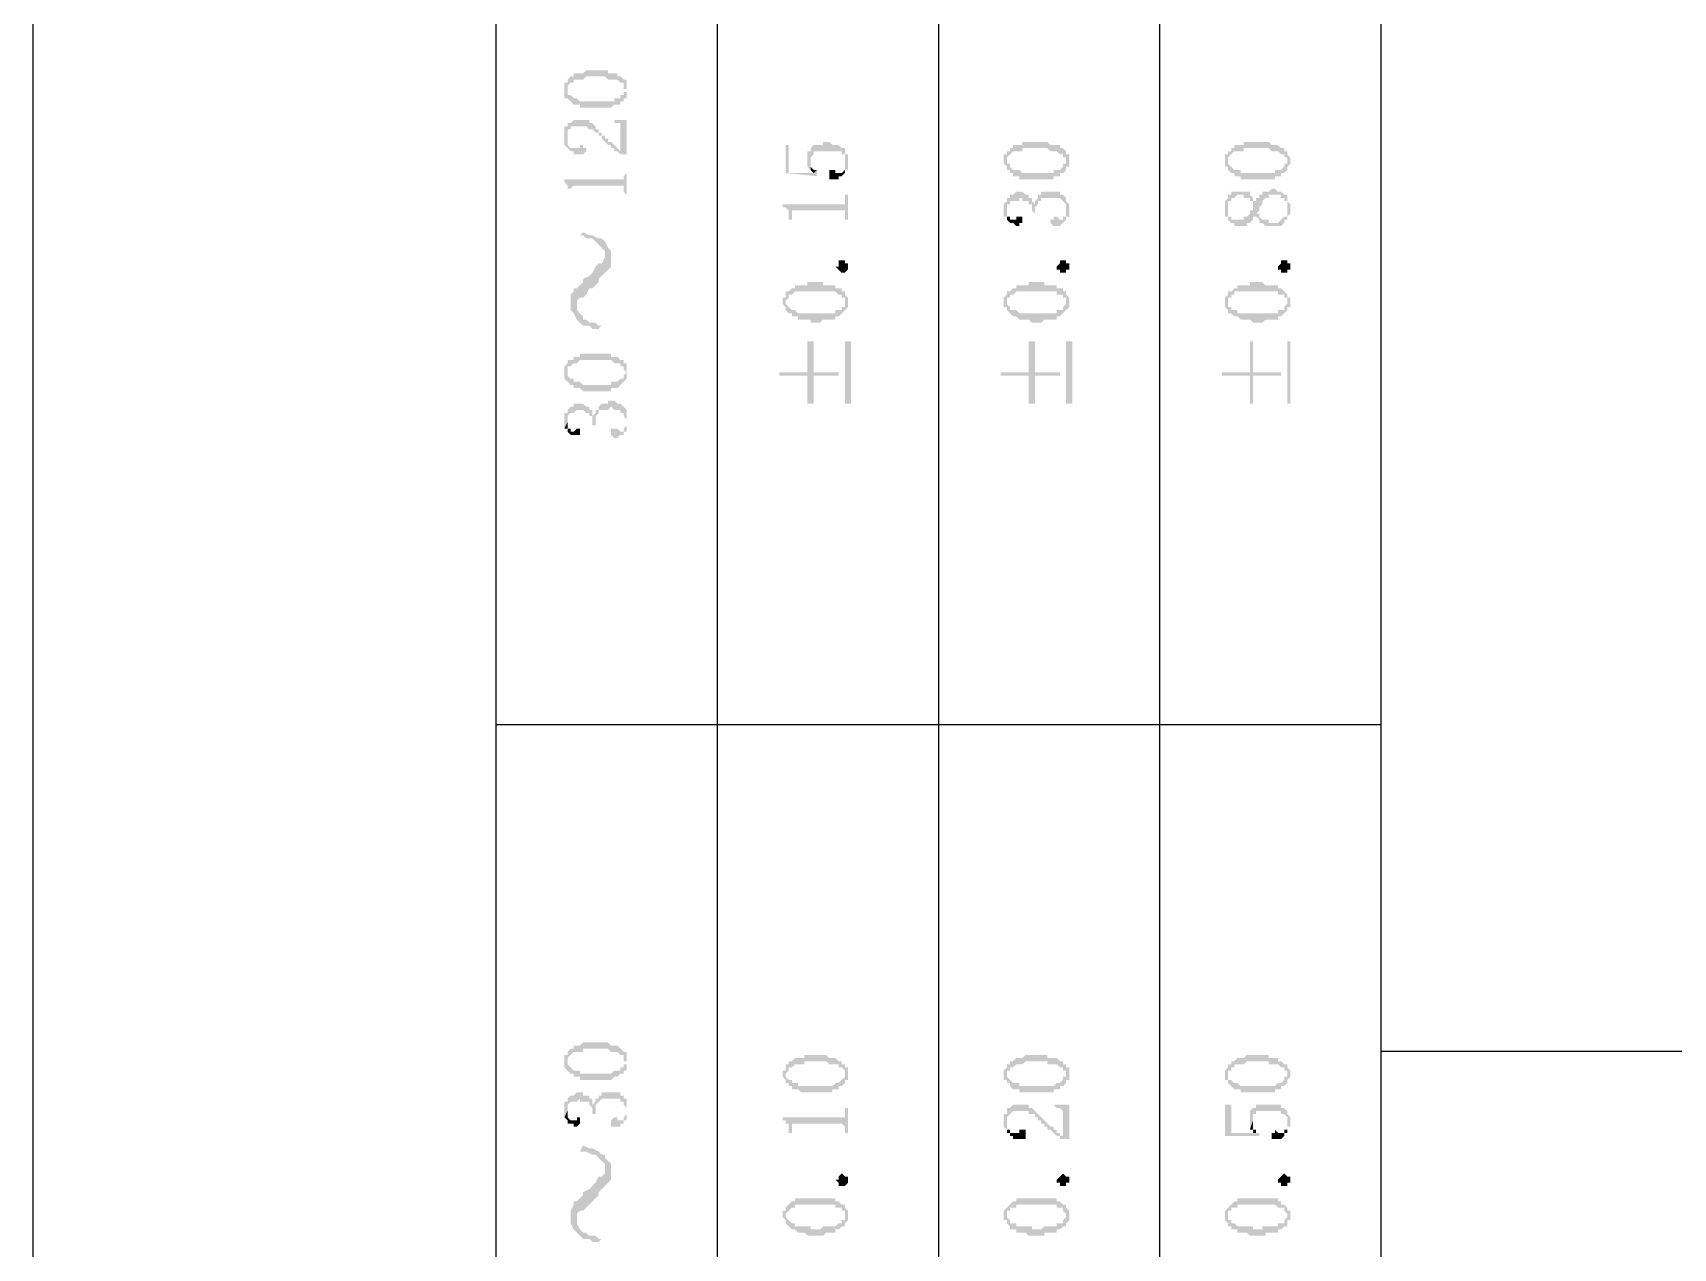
# Model space of a CAD drawing. Header units: inches. Extents: x 3613 to 8393, y -2205 to -794.
# Drawn here: x 6219.93 to 6243.69, y -1114.16 to -1096.55 of the extents above; entities that cross this region are included whole.
import ezdxf

# ---------------------------------------------------------------- set-up
doc = ezdxf.new("R2010")
doc.units = ezdxf.units.IN
doc.header["$MEASUREMENT"] = 0

msp = doc.modelspace()

# ---------------------------------------------------------------- hatches: boundary and pattern name
at = {"transparency": 33554559}
for points in [[(6227.632, -1097.367), (6227.632, -1097.457), (6227.632, -1097.502), (6227.677, -1097.502), (6227.677, -1097.367), (6227.677, -1097.322), (6227.677, -1097.322), (6227.722, -1097.277), (6227.767, -1097.277), (6227.767, -1097.232), (6227.903, -1097.232), (6227.948, -1097.186), (6228.219, -1097.186), (6228.264, -1097.232), (6228.399, -1097.232), (6228.444, -1097.277), (6228.489, -1097.277), (6228.489, -1097.322), (6228.489, -1097.367), (6228.534, -1097.367), (6228.534, -1097.232), (6228.489, -1097.232), (6228.444, -1097.186), (6228.399, -1097.186), (6228.399, -1097.141), (6228.264, -1097.141), (6228.264, -1097.096), (6227.948, -1097.096), (6227.903, -1097.141), (6227.767, -1097.141), (6227.767, -1097.186), (6227.722, -1097.186), (6227.677, -1097.232), (6227.677, -1097.277), (6227.632, -1097.277), (6227.632, -1097.322)], [(6227.677, -1097.502), (6227.677, -1097.502), (6227.722, -1097.548), (6227.722, -1097.548), (6227.767, -1097.593), (6227.857, -1097.593), (6227.857, -1097.638), (6228.309, -1097.638), (6228.354, -1097.593), (6228.444, -1097.593), (6228.444, -1097.548), (6228.489, -1097.548), (6228.489, -1097.502), (6228.534, -1097.502), (6228.534, -1097.457), (6228.534, -1097.412), (6228.534, -1097.367), (6228.534, -1097.322), (6228.534, -1097.277), (6228.534, -1097.232), (6228.534, -1097.412), (6228.489, -1097.412), (6228.489, -1097.457), (6228.444, -1097.457), (6228.444, -1097.502), (6228.354, -1097.502), (6228.354, -1097.548), (6227.857, -1097.548), (6227.812, -1097.502), (6227.767, -1097.502), (6227.722, -1097.457), (6227.677, -1097.457), (6227.677, -1097.412), (6227.677, -1097.367)], [(6227.632, -1098.044), (6227.632, -1098.089), (6227.632, -1098.179), (6227.632, -1098.179), (6227.677, -1098.089), (6227.677, -1097.999), (6227.677, -1097.954), (6227.722, -1097.954), (6227.722, -1097.909), (6227.948, -1097.909), (6227.993, -1097.954), (6228.038, -1097.954), (6228.083, -1097.999), (6228.128, -1097.999), (6228.128, -1098.044), (6228.173, -1098.044), (6228.173, -1098.089), (6228.173, -1098.089), (6228.219, -1098.134), (6228.219, -1098.134), (6228.264, -1098.179), (6228.309, -1098.179), (6228.309, -1098.225), (6228.354, -1098.225), (6228.354, -1098.27), (6228.399, -1098.27), (6228.444, -1098.315), (6228.489, -1098.315), (6228.444, -1098.27), (6228.444, -1098.27), (6228.399, -1098.225), (6228.399, -1098.225), (6228.354, -1098.179), (6228.354, -1098.179), (6228.309, -1098.134), (6228.264, -1098.134), (6228.264, -1098.089), (6228.219, -1098.089), (6228.219, -1098.044), (6228.173, -1098.044), (6228.173, -1097.999), (6228.128, -1097.999), (6228.128, -1097.954), (6228.083, -1097.954), (6228.083, -1097.909), (6228.083, -1097.909), (6228.038, -1097.863), (6227.993, -1097.863), (6227.993, -1097.818), (6227.767, -1097.818), (6227.722, -1097.863), (6227.677, -1097.863), (6227.677, -1097.909), (6227.632, -1097.909), (6227.632, -1097.954)], [(6228.309, -1097.818), (6228.354, -1097.818), (6228.354, -1097.863), (6228.444, -1097.863), (6228.444, -1097.909), (6228.444, -1098.27), (6228.489, -1098.315), (6228.534, -1098.315), (6228.534, -1097.818)], [(6227.632, -1098.179), (6227.677, -1098.225), (6227.677, -1098.225), (6227.722, -1098.27), (6227.767, -1098.27), (6227.767, -1098.315), (6227.903, -1098.315), (6227.948, -1098.27), (6227.948, -1098.225), (6227.903, -1098.225), (6227.903, -1098.179), (6227.857, -1098.179), (6227.857, -1098.225), (6227.722, -1098.225), (6227.677, -1098.179), (6227.677, -1098.089), (6227.677, -1098.089)], [(6230.836, -1098.179), (6230.836, -1098.586), (6231.288, -1098.631), (6231.288, -1098.586), (6231.288, -1098.54), (6231.242, -1098.586), (6230.881, -1098.586), (6230.881, -1098.179)], [(6231.152, -1098.36), (6231.152, -1098.45), (6231.152, -1098.495), (6231.152, -1098.495), (6231.197, -1098.54), (6231.197, -1098.405), (6231.197, -1098.36), (6231.197, -1098.36), (6231.242, -1098.315), (6231.242, -1098.27), (6231.649, -1098.27), (6231.649, -1098.315), (6231.694, -1098.315), (6231.694, -1098.36), (6231.694, -1098.405), (6231.694, -1098.54), (6231.739, -1098.54), (6231.739, -1098.495), (6231.739, -1098.405), (6231.739, -1098.36), (6231.739, -1098.315), (6231.694, -1098.315), (6231.694, -1098.27), (6231.694, -1098.225), (6231.649, -1098.225), (6231.603, -1098.179), (6231.513, -1098.179), (6231.468, -1098.134), (6231.378, -1098.134), (6231.378, -1098.179), (6231.242, -1098.179), (6231.197, -1098.225), (6231.197, -1098.27), (6231.152, -1098.27), (6231.152, -1098.315)], [(6233.995, -1098.405), (6233.995, -1098.45), (6233.995, -1098.45), (6234.041, -1098.495), (6234.041, -1098.54), (6234.041, -1098.405), (6234.041, -1098.36), (6234.041, -1098.36), (6234.086, -1098.315), (6234.086, -1098.315), (6234.131, -1098.27), (6234.266, -1098.27), (6234.266, -1098.225), (6234.627, -1098.225), (6234.672, -1098.27), (6234.763, -1098.27), (6234.808, -1098.315), (6234.853, -1098.315), (6234.853, -1098.36), (6234.898, -1098.36), (6234.898, -1098.405), (6234.898, -1098.27), (6234.898, -1098.27), (6234.853, -1098.225), (6234.808, -1098.225), (6234.808, -1098.179), (6234.672, -1098.179), (6234.627, -1098.134), (6234.266, -1098.134), (6234.266, -1098.179), (6234.131, -1098.179), (6234.131, -1098.225), (6234.086, -1098.225), (6234.086, -1098.27), (6234.041, -1098.27), (6234.041, -1098.315), (6233.995, -1098.315)], [(6234.041, -1098.54), (6234.086, -1098.54), (6234.086, -1098.586), (6234.131, -1098.586), (6234.131, -1098.631), (6234.221, -1098.631), (6234.221, -1098.676), (6234.718, -1098.676), (6234.718, -1098.631), (6234.808, -1098.631), (6234.808, -1098.586), (6234.853, -1098.586), (6234.898, -1098.54), (6234.898, -1098.495), (6234.943, -1098.495), (6234.943, -1098.45), (6234.943, -1098.405), (6234.943, -1098.36), (6234.943, -1098.315), (6234.898, -1098.315), (6234.898, -1098.27), (6234.898, -1098.405), (6234.898, -1098.45), (6234.853, -1098.45), (6234.853, -1098.495), (6234.853, -1098.495), (6234.808, -1098.54), (6234.718, -1098.54), (6234.718, -1098.586), (6234.266, -1098.586), (6234.221, -1098.54), (6234.131, -1098.54), (6234.086, -1098.495), (6234.086, -1098.45), (6234.041, -1098.45), (6234.041, -1098.405)], [(6237.2, -1098.405), (6237.2, -1098.45), (6237.2, -1098.495), (6237.245, -1098.495), (6237.245, -1098.54), (6237.245, -1098.405), (6237.245, -1098.36), (6237.245, -1098.36), (6237.29, -1098.315), (6237.29, -1098.315), (6237.335, -1098.27), (6237.471, -1098.27), (6237.471, -1098.225), (6237.832, -1098.225), (6237.877, -1098.27), (6237.967, -1098.27), (6238.012, -1098.315), (6238.057, -1098.315), (6238.057, -1098.36), (6238.102, -1098.36), (6238.102, -1098.405), (6238.102, -1098.27), (6238.057, -1098.27), (6238.057, -1098.225), (6238.012, -1098.225), (6237.967, -1098.179), (6237.877, -1098.179), (6237.832, -1098.134), (6237.471, -1098.134), (6237.471, -1098.179), (6237.335, -1098.179), (6237.335, -1098.225), (6237.29, -1098.225), (6237.29, -1098.27), (6237.245, -1098.27), (6237.245, -1098.315), (6237.2, -1098.315)], [(6237.245, -1098.54), (6237.245, -1098.54), (6237.29, -1098.586), (6237.335, -1098.586), (6237.335, -1098.631), (6237.426, -1098.631), (6237.426, -1098.676), (6237.922, -1098.676), (6237.922, -1098.631), (6238.012, -1098.631), (6238.012, -1098.586), (6238.057, -1098.586), (6238.102, -1098.54), (6238.102, -1098.495), (6238.102, -1098.495), (6238.148, -1098.45), (6238.148, -1098.405), (6238.148, -1098.36), (6238.148, -1098.36), (6238.102, -1098.315), (6238.102, -1098.27), (6238.102, -1098.405), (6238.102, -1098.45), (6238.057, -1098.45), (6238.057, -1098.495), (6238.057, -1098.495), (6238.012, -1098.54), (6237.922, -1098.54), (6237.922, -1098.586), (6237.426, -1098.586), (6237.426, -1098.54), (6237.335, -1098.54), (6237.29, -1098.495), (6237.29, -1098.495), (6237.245, -1098.45), (6237.245, -1098.405)], [(6227.632, -1098.676), (6227.632, -1098.721), (6227.632, -1098.721), (6227.677, -1098.766), (6227.677, -1098.811), (6227.722, -1098.811), (6227.722, -1098.947), (6227.722, -1098.811), (6227.722, -1098.811), (6227.767, -1098.766), (6228.489, -1098.766), (6228.489, -1098.811), (6228.489, -1098.856), (6228.534, -1098.901), (6228.534, -1098.947), (6228.534, -1098.54), (6228.534, -1098.586), (6228.489, -1098.631), (6228.489, -1098.676), (6228.444, -1098.676)], [(6231.197, -1098.54), (6231.197, -1098.54), (6231.242, -1098.586), (6231.242, -1098.586), (6231.288, -1098.54), (6231.242, -1098.54), (6231.197, -1098.495), (6231.197, -1098.45), (6231.197, -1098.405)], [(6231.468, -1098.586), (6231.468, -1098.676), (6231.603, -1098.676), (6231.603, -1098.631), (6231.649, -1098.631), (6231.694, -1098.586), (6231.694, -1098.405), (6231.694, -1098.495), (6231.694, -1098.54), (6231.694, -1098.54), (6231.649, -1098.586), (6231.558, -1098.586), (6231.558, -1098.54), (6231.468, -1098.54)], [(6237.2, -1099.082), (6237.2, -1099.127), (6237.2, -1099.217), (6237.245, -1099.217), (6237.245, -1099.263), (6237.245, -1099.263), (6237.29, -1099.308), (6237.335, -1099.308), (6237.335, -1099.353), (6237.516, -1099.353), (6237.516, -1099.308), (6237.561, -1099.308), (6237.606, -1099.263), (6237.606, -1099.217), (6237.651, -1099.217), (6237.651, -1099.172), (6237.651, -1099.172), (6237.696, -1099.127), (6237.696, -1099.082), (6237.696, -1099.082), (6237.741, -1099.037), (6237.741, -1098.992), (6237.741, -1098.992), (6237.787, -1098.947), (6237.832, -1098.947), (6237.832, -1098.901), (6238.012, -1098.901), (6238.012, -1098.947), (6238.057, -1098.947), (6238.057, -1098.992), (6238.102, -1098.992), (6238.102, -1099.082), (6238.102, -1099.217), (6238.102, -1099.217), (6238.148, -1099.172), (6238.148, -1099.082), (6238.148, -1099.037), (6238.148, -1099.037), (6238.102, -1098.992), (6238.102, -1098.947), (6238.102, -1098.901), (6238.057, -1098.901), (6238.012, -1098.856), (6237.967, -1098.856), (6237.922, -1098.811), (6237.877, -1098.811), (6237.832, -1098.856), (6237.741, -1098.856), (6237.741, -1098.901), (6237.696, -1098.901), (6237.696, -1098.947), (6237.651, -1098.947), (6237.651, -1098.992), (6237.606, -1098.992), (6237.606, -1099.037), (6237.606, -1099.127), (6237.561, -1099.127), (6237.561, -1099.172), (6237.561, -1099.172), (6237.516, -1099.217), (6237.471, -1099.217), (6237.471, -1099.263), (6237.29, -1099.263), (6237.29, -1099.217), (6237.245, -1099.217), (6237.245, -1099.172), (6237.245, -1098.947), (6237.2, -1098.992)], [(6230.791, -1099.037), (6230.791, -1099.082), (6230.836, -1099.082), (6230.881, -1099.127), (6230.881, -1099.217), (6230.881, -1099.263), (6230.926, -1099.263), (6230.926, -1099.172), (6230.926, -1099.127), (6231.694, -1099.127), (6231.694, -1099.172), (6231.694, -1099.217), (6231.694, -1099.263), (6231.739, -1099.263), (6231.739, -1098.901), (6231.694, -1098.901), (6231.694, -1098.992), (6231.694, -1099.037), (6231.603, -1099.037)], [(6233.995, -1099.127), (6233.995, -1099.217), (6234.041, -1099.217), (6234.041, -1099.127), (6234.041, -1099.082), (6234.041, -1099.037), (6234.086, -1099.037), (6234.086, -1098.992), (6234.221, -1098.992), (6234.221, -1098.947), (6234.266, -1098.947), (6234.266, -1098.992), (6234.357, -1098.992), (6234.357, -1099.037), (6234.402, -1099.037), (6234.402, -1099.082), (6234.402, -1099.127), (6234.402, -1099.127), (6234.447, -1099.172), (6234.447, -1099.127), (6234.447, -1099.082), (6234.492, -1099.037), (6234.492, -1098.992), (6234.537, -1098.992), (6234.537, -1098.947), (6234.808, -1098.947), (6234.853, -1098.992), (6234.853, -1098.992), (6234.898, -1099.037), (6234.898, -1099.082), (6234.898, -1099.127), (6234.898, -1098.947), (6234.898, -1098.947), (6234.853, -1098.901), (6234.808, -1098.901), (6234.808, -1098.856), (6234.537, -1098.856), (6234.537, -1098.901), (6234.492, -1098.901), (6234.492, -1098.947), (6234.492, -1098.947), (6234.447, -1098.992), (6234.447, -1099.037), (6234.447, -1099.037), (6234.402, -1098.992), (6234.402, -1098.947), (6234.357, -1098.947), (6234.357, -1098.901), (6234.311, -1098.901), (6234.266, -1098.856), (6234.176, -1098.856), (6234.131, -1098.901), (6234.086, -1098.901), (6234.086, -1098.947), (6234.041, -1098.947), (6234.041, -1098.992), (6234.041, -1098.992), (6233.995, -1099.037), (6233.995, -1099.082)], [(6234.672, -1099.308), (6234.672, -1099.308), (6234.718, -1099.353), (6234.808, -1099.353), (6234.853, -1099.308), (6234.853, -1099.308), (6234.898, -1099.263), (6234.898, -1099.217), (6234.943, -1099.217), (6234.943, -1099.127), (6234.943, -1099.082), (6234.943, -1099.037), (6234.943, -1099.037), (6234.898, -1098.992), (6234.898, -1099.127), (6234.898, -1099.172), (6234.898, -1099.217), (6234.853, -1099.217), (6234.853, -1099.263), (6234.808, -1099.263), (6234.763, -1099.217), (6234.718, -1099.217), (6234.718, -1099.263), (6234.672, -1099.263)], [(6237.245, -1098.947), (6237.245, -1099.082), (6237.245, -1099.037), (6237.245, -1098.992), (6237.29, -1098.992), (6237.29, -1098.947), (6237.335, -1098.947), (6237.38, -1098.901), (6237.471, -1098.901), (6237.471, -1098.947), (6237.561, -1098.947), (6237.561, -1098.992), (6237.606, -1098.992), (6237.606, -1099.037), (6237.606, -1098.947), (6237.606, -1098.947), (6237.561, -1098.901), (6237.561, -1098.856), (6237.29, -1098.856), (6237.29, -1098.901), (6237.245, -1098.901)], [(6234.041, -1099.217), (6234.041, -1099.263), (6234.041, -1099.263), (6234.086, -1099.308), (6234.131, -1099.308), (6234.176, -1099.353), (6234.221, -1099.353), (6234.221, -1099.308), (6234.266, -1099.308), (6234.266, -1099.263), (6234.266, -1099.217), (6234.176, -1099.217), (6234.176, -1099.263), (6234.086, -1099.263), (6234.086, -1099.217), (6234.041, -1099.217), (6234.041, -1099.172), (6234.041, -1099.127)], [(6237.651, -1099.217), (6237.696, -1099.263), (6237.696, -1099.308), (6237.741, -1099.308), (6237.787, -1099.353), (6238.012, -1099.353), (6238.057, -1099.308), (6238.057, -1099.263), (6238.102, -1099.263), (6238.102, -1099.082), (6238.102, -1099.172), (6238.102, -1099.217), (6238.057, -1099.217), (6238.012, -1099.263), (6238.012, -1099.263), (6237.967, -1099.308), (6237.832, -1099.308), (6237.832, -1099.263), (6237.741, -1099.263), (6237.696, -1099.217), (6237.696, -1099.172), (6237.651, -1099.172)], [(6227.857, -1099.488), (6227.903, -1099.488), (6227.948, -1099.533), (6228.038, -1099.533), (6228.083, -1099.578), (6228.128, -1099.624), (6228.128, -1099.624), (6228.173, -1099.669), (6228.219, -1099.714), (6228.219, -1100.03), (6228.219, -1100.03), (6228.264, -1099.985), (6228.309, -1099.94), (6228.309, -1099.714), (6228.264, -1099.669), (6228.219, -1099.578), (6228.219, -1099.578), (6228.173, -1099.533), (6228.128, -1099.533), (6228.038, -1099.488), (6227.993, -1099.488), (6227.903, -1099.443)], [(6227.722, -1100.481), (6227.722, -1100.571), (6227.767, -1100.617), (6227.812, -1100.707), (6227.812, -1100.526), (6227.812, -1100.436), (6227.857, -1100.391), (6227.903, -1100.391), (6227.948, -1100.346), (6227.993, -1100.255), (6228.038, -1100.255), (6228.083, -1100.21), (6228.128, -1100.165), (6228.128, -1100.12), (6228.173, -1100.075), (6228.219, -1100.03), (6228.219, -1099.759), (6228.219, -1099.804), (6228.173, -1099.894), (6228.128, -1099.894), (6228.083, -1099.94), (6228.038, -1100.03), (6228.038, -1100.03), (6227.993, -1100.075), (6227.903, -1100.12), (6227.903, -1100.165), (6227.857, -1100.21), (6227.812, -1100.255), (6227.767, -1100.255), (6227.767, -1100.301), (6227.722, -1100.346), (6227.722, -1100.436)], [(6231.739, -1099.94), (6231.739, -1099.985), (6231.739, -1099.985), (6231.694, -1100.03), (6231.649, -1100.03), (6231.603, -1099.985), (6231.603, -1099.985), (6231.558, -1099.94), (6231.603, -1099.94), (6231.603, -1099.894), (6231.603, -1099.849), (6231.694, -1099.849), (6231.694, -1099.894), (6231.739, -1099.894), (6231.739, -1099.94)], [(6234.943, -1099.94), (6234.943, -1099.985), (6234.898, -1099.985), (6234.898, -1100.03), (6234.808, -1100.03), (6234.808, -1099.985), (6234.763, -1099.985), (6234.763, -1099.94), (6234.763, -1099.94), (6234.808, -1099.894), (6234.808, -1099.849), (6234.898, -1099.849), (6234.898, -1099.894), (6234.943, -1099.894), (6234.943, -1099.94)], [(6238.148, -1099.94), (6238.148, -1099.985), (6238.102, -1099.985), (6238.102, -1100.03), (6238.012, -1100.03), (6238.012, -1099.985), (6237.967, -1099.985), (6237.967, -1099.94), (6237.967, -1099.94), (6238.012, -1099.894), (6238.012, -1099.849), (6238.102, -1099.849), (6238.102, -1099.894), (6238.148, -1099.894), (6238.148, -1099.94)], [(6230.791, -1100.436), (6230.791, -1100.481), (6230.791, -1100.481), (6230.836, -1100.526), (6230.836, -1100.571), (6230.836, -1100.436), (6230.836, -1100.436), (6230.881, -1100.391), (6230.881, -1100.346), (6230.926, -1100.346), (6230.972, -1100.301), (6231.558, -1100.301), (6231.603, -1100.346), (6231.649, -1100.346), (6231.649, -1100.391), (6231.694, -1100.391), (6231.694, -1100.436), (6231.694, -1100.301), (6231.649, -1100.301), (6231.649, -1100.255), (6231.558, -1100.255), (6231.558, -1100.21), (6231.378, -1100.21), (6231.378, -1100.165), (6231.152, -1100.165), (6231.152, -1100.21), (6230.972, -1100.21), (6230.972, -1100.255), (6230.926, -1100.255), (6230.881, -1100.301), (6230.836, -1100.301), (6230.836, -1100.346), (6230.836, -1100.391), (6230.791, -1100.391)], [(6233.995, -1100.436), (6233.995, -1100.481), (6233.995, -1100.526), (6234.041, -1100.526), (6234.041, -1100.571), (6234.041, -1100.436), (6234.041, -1100.391), (6234.086, -1100.391), (6234.086, -1100.346), (6234.131, -1100.346), (6234.176, -1100.301), (6234.763, -1100.301), (6234.763, -1100.346), (6234.853, -1100.346), (6234.853, -1100.391), (6234.898, -1100.391), (6234.898, -1100.436), (6234.898, -1100.301), (6234.853, -1100.301), (6234.853, -1100.255), (6234.763, -1100.255), (6234.763, -1100.21), (6234.582, -1100.21), (6234.582, -1100.165), (6234.357, -1100.165), (6234.357, -1100.21), (6234.176, -1100.21), (6234.176, -1100.255), (6234.131, -1100.255), (6234.086, -1100.301), (6234.041, -1100.301), (6234.041, -1100.346), (6234.041, -1100.346), (6233.995, -1100.391)], [(6237.2, -1100.436), (6237.2, -1100.481), (6237.2, -1100.526), (6237.2, -1100.526), (6237.245, -1100.571), (6237.245, -1100.436), (6237.245, -1100.391), (6237.29, -1100.391), (6237.29, -1100.346), (6237.335, -1100.346), (6237.335, -1100.301), (6237.967, -1100.301), (6237.967, -1100.346), (6238.057, -1100.346), (6238.057, -1100.391), (6238.102, -1100.391), (6238.102, -1100.436), (6238.102, -1100.346), (6238.057, -1100.301), (6238.057, -1100.301), (6238.012, -1100.255), (6237.967, -1100.255), (6237.967, -1100.21), (6237.787, -1100.21), (6237.741, -1100.165), (6237.561, -1100.165), (6237.561, -1100.21), (6237.38, -1100.21), (6237.38, -1100.255), (6237.335, -1100.255), (6237.29, -1100.301), (6237.245, -1100.301), (6237.245, -1100.346), (6237.245, -1100.346), (6237.2, -1100.391)], [(6230.836, -1100.571), (6230.881, -1100.617), (6230.926, -1100.617), (6230.926, -1100.662), (6231.017, -1100.662), (6231.017, -1100.707), (6231.197, -1100.707), (6231.197, -1100.752), (6231.333, -1100.752), (6231.378, -1100.707), (6231.558, -1100.707), (6231.558, -1100.662), (6231.603, -1100.662), (6231.649, -1100.617), (6231.649, -1100.617), (6231.694, -1100.571), (6231.694, -1100.571), (6231.739, -1100.526), (6231.739, -1100.436), (6231.739, -1100.391), (6231.739, -1100.391), (6231.694, -1100.346), (6231.694, -1100.481), (6231.694, -1100.526), (6231.649, -1100.526), (6231.649, -1100.571), (6231.558, -1100.571), (6231.558, -1100.617), (6231.017, -1100.617), (6230.972, -1100.571), (6230.926, -1100.571), (6230.881, -1100.526), (6230.881, -1100.526), (6230.836, -1100.481), (6230.836, -1100.436)], [(6234.041, -1100.571), (6234.086, -1100.617), (6234.086, -1100.617), (6234.131, -1100.662), (6234.176, -1100.662), (6234.221, -1100.707), (6234.357, -1100.707), (6234.402, -1100.752), (6234.537, -1100.752), (6234.582, -1100.707), (6234.763, -1100.707), (6234.763, -1100.662), (6234.808, -1100.662), (6234.853, -1100.617), (6234.853, -1100.617), (6234.898, -1100.571), (6234.898, -1100.571), (6234.943, -1100.526), (6234.943, -1100.436), (6234.943, -1100.391), (6234.943, -1100.391), (6234.898, -1100.346), (6234.898, -1100.481), (6234.898, -1100.481), (6234.853, -1100.526), (6234.853, -1100.571), (6234.763, -1100.571), (6234.763, -1100.617), (6234.221, -1100.617), (6234.176, -1100.571), (6234.086, -1100.571), (6234.086, -1100.526), (6234.086, -1100.526), (6234.041, -1100.481), (6234.041, -1100.436)], [(6237.245, -1100.571), (6237.245, -1100.617), (6237.29, -1100.617), (6237.335, -1100.662), (6237.38, -1100.662), (6237.426, -1100.707), (6237.561, -1100.707), (6237.606, -1100.752), (6237.741, -1100.752), (6237.787, -1100.707), (6237.967, -1100.707), (6237.967, -1100.662), (6238.012, -1100.662), (6238.057, -1100.617), (6238.057, -1100.617), (6238.102, -1100.571), (6238.102, -1100.526), (6238.148, -1100.526), (6238.148, -1100.436), (6238.148, -1100.391), (6238.102, -1100.391), (6238.102, -1100.346), (6238.102, -1100.481), (6238.102, -1100.481), (6238.057, -1100.526), (6238.057, -1100.571), (6237.967, -1100.571), (6237.967, -1100.617), (6237.38, -1100.617), (6237.38, -1100.571), (6237.29, -1100.571), (6237.29, -1100.526), (6237.245, -1100.526), (6237.245, -1100.481), (6237.245, -1100.436)], [(6227.812, -1100.707), (6227.812, -1100.707), (6227.857, -1100.752), (6227.903, -1100.797), (6227.993, -1100.797), (6228.038, -1100.842), (6228.128, -1100.842), (6228.173, -1100.797), (6228.128, -1100.797), (6228.083, -1100.752), (6227.993, -1100.752), (6227.948, -1100.707), (6227.903, -1100.707), (6227.903, -1100.662), (6227.857, -1100.617), (6227.812, -1100.571), (6227.812, -1100.526)], [(6227.632, -1101.474), (6227.632, -1101.519), (6227.632, -1101.564), (6227.632, -1101.564), (6227.677, -1101.609), (6227.677, -1101.474), (6227.677, -1101.429), (6227.677, -1101.384), (6227.722, -1101.384), (6227.767, -1101.339), (6227.812, -1101.339), (6227.857, -1101.293), (6228.309, -1101.293), (6228.354, -1101.339), (6228.444, -1101.339), (6228.444, -1101.384), (6228.489, -1101.384), (6228.489, -1101.429), (6228.489, -1101.429), (6228.534, -1101.474), (6228.534, -1101.339), (6228.489, -1101.339), (6228.489, -1101.293), (6228.444, -1101.293), (6228.399, -1101.248), (6228.309, -1101.248), (6228.309, -1101.203), (6227.857, -1101.203), (6227.857, -1101.248), (6227.767, -1101.248), (6227.767, -1101.293), (6227.677, -1101.293), (6227.677, -1101.339), (6227.677, -1101.339), (6227.632, -1101.384), (6227.632, -1101.429), (6227.632, -1101.429)], [(6230.746, -1101.474), (6230.746, -1101.519), (6231.152, -1101.519), (6231.152, -1101.925), (6231.242, -1101.925), (6231.242, -1101.519), (6231.603, -1101.519), (6231.603, -1101.474), (6231.242, -1101.474), (6231.242, -1101.023), (6231.152, -1101.023), (6231.152, -1101.474)], [(6231.784, -1101.925), (6231.784, -1101.023), (6231.694, -1101.023), (6231.694, -1101.925)], [(6233.95, -1101.474), (6233.95, -1101.519), (6234.357, -1101.519), (6234.357, -1101.925), (6234.447, -1101.925), (6234.447, -1101.519), (6234.808, -1101.519), (6234.808, -1101.474), (6234.447, -1101.474), (6234.447, -1101.023), (6234.357, -1101.023), (6234.357, -1101.474)], [(6234.988, -1101.925), (6234.988, -1101.023), (6234.898, -1101.023), (6234.898, -1101.925)], [(6237.155, -1101.474), (6237.155, -1101.519), (6237.561, -1101.519), (6237.561, -1101.925), (6237.606, -1101.925), (6237.606, -1101.519), (6238.012, -1101.519), (6238.012, -1101.474), (6237.606, -1101.474), (6237.606, -1101.023), (6237.561, -1101.023), (6237.561, -1101.474)], [(6238.148, -1101.925), (6238.148, -1101.023), (6238.102, -1101.023), (6238.102, -1101.925)], [(6227.677, -1101.609), (6227.677, -1101.609), (6227.722, -1101.655), (6227.767, -1101.655), (6227.767, -1101.7), (6227.857, -1101.7), (6227.903, -1101.745), (6228.309, -1101.745), (6228.309, -1101.7), (6228.399, -1101.7), (6228.444, -1101.655), (6228.444, -1101.655), (6228.489, -1101.609), (6228.489, -1101.609), (6228.534, -1101.564), (6228.534, -1101.474), (6228.534, -1101.429), (6228.534, -1101.384), (6228.534, -1101.339), (6228.534, -1101.474), (6228.534, -1101.474), (6228.489, -1101.519), (6228.489, -1101.564), (6228.444, -1101.564), (6228.399, -1101.609), (6228.309, -1101.609), (6228.309, -1101.655), (6227.903, -1101.655), (6227.857, -1101.609), (6227.767, -1101.609), (6227.767, -1101.564), (6227.722, -1101.564), (6227.677, -1101.519), (6227.677, -1101.474), (6227.677, -1101.474)], [(6227.632, -1102.151), (6227.632, -1102.196), (6227.632, -1102.241), (6227.632, -1102.286), (6227.677, -1102.196), (6227.677, -1102.106), (6227.677, -1102.106), (6227.722, -1102.061), (6227.767, -1102.061), (6227.812, -1102.016), (6227.903, -1102.016), (6227.948, -1102.061), (6227.993, -1102.061), (6227.993, -1102.106), (6228.038, -1102.106), (6228.038, -1102.151), (6228.038, -1102.241), (6228.083, -1102.241), (6228.083, -1102.196), (6228.083, -1102.106), (6228.083, -1102.106), (6228.128, -1102.061), (6228.128, -1102.016), (6228.264, -1102.016), (6228.309, -1101.97), (6228.309, -1101.97), (6228.354, -1102.016), (6228.444, -1102.016), (6228.444, -1102.061), (6228.489, -1102.061), (6228.489, -1102.106), (6228.534, -1102.151), (6228.534, -1102.196), (6228.534, -1102.016), (6228.534, -1102.016), (6228.489, -1101.97), (6228.489, -1101.97), (6228.444, -1101.925), (6228.399, -1101.925), (6228.354, -1101.88), (6228.264, -1101.88), (6228.264, -1101.925), (6228.173, -1101.925), (6228.128, -1101.97), (6228.128, -1102.016), (6228.083, -1102.016), (6228.083, -1102.061), (6228.083, -1102.061), (6228.038, -1102.106), (6228.038, -1102.061), (6228.038, -1102.016), (6227.993, -1102.016), (6227.993, -1101.97), (6227.948, -1101.97), (6227.903, -1101.925), (6227.767, -1101.925), (6227.767, -1101.97), (6227.722, -1101.97), (6227.677, -1102.016), (6227.677, -1102.061), (6227.632, -1102.061), (6227.632, -1102.106)], [(6228.309, -1102.377), (6228.309, -1102.377), (6228.354, -1102.422), (6228.399, -1102.422), (6228.444, -1102.377), (6228.489, -1102.377), (6228.489, -1102.332), (6228.534, -1102.332), (6228.534, -1102.241), (6228.534, -1102.196), (6228.534, -1102.151), (6228.534, -1102.061), (6228.534, -1102.016), (6228.534, -1102.196), (6228.534, -1102.241), (6228.534, -1102.241), (6228.489, -1102.286), (6228.489, -1102.332), (6228.444, -1102.332), (6228.399, -1102.286), (6228.309, -1102.286), (6228.309, -1102.332), (6228.309, -1102.332)], [(6227.632, -1102.286), (6227.677, -1102.286), (6227.677, -1102.332), (6227.677, -1102.332), (6227.722, -1102.377), (6227.857, -1102.377), (6227.857, -1102.332), (6227.857, -1102.286), (6227.812, -1102.286), (6227.767, -1102.332), (6227.722, -1102.332), (6227.722, -1102.286), (6227.677, -1102.286), (6227.677, -1102.196), (6227.677, -1102.196)], [(6227.632, -1111.448), (6227.632, -1111.493), (6227.632, -1111.538), (6227.632, -1111.538), (6227.677, -1111.584), (6227.677, -1111.448), (6227.677, -1111.403), (6227.677, -1111.403), (6227.722, -1111.358), (6227.722, -1111.358), (6227.767, -1111.313), (6227.903, -1111.313), (6227.903, -1111.268), (6228.264, -1111.268), (6228.309, -1111.313), (6228.399, -1111.313), (6228.444, -1111.358), (6228.489, -1111.358), (6228.489, -1111.403), (6228.489, -1111.448), (6228.534, -1111.448), (6228.534, -1111.313), (6228.489, -1111.313), (6228.444, -1111.268), (6228.444, -1111.268), (6228.399, -1111.223), (6228.309, -1111.223), (6228.264, -1111.177), (6227.903, -1111.177), (6227.857, -1111.223), (6227.767, -1111.223), (6227.767, -1111.268), (6227.722, -1111.268), (6227.677, -1111.313), (6227.677, -1111.358), (6227.632, -1111.358)], [(6227.677, -1111.584), (6227.677, -1111.584), (6227.722, -1111.629), (6227.767, -1111.629), (6227.767, -1111.674), (6227.857, -1111.674), (6227.857, -1111.719), (6228.309, -1111.719), (6228.354, -1111.674), (6228.399, -1111.674), (6228.444, -1111.629), (6228.489, -1111.629), (6228.489, -1111.584), (6228.534, -1111.584), (6228.534, -1111.538), (6228.534, -1111.493), (6228.534, -1111.448), (6228.534, -1111.403), (6228.534, -1111.358), (6228.534, -1111.313), (6228.534, -1111.493), (6228.489, -1111.493), (6228.489, -1111.538), (6228.444, -1111.538), (6228.444, -1111.584), (6228.354, -1111.584), (6228.309, -1111.629), (6227.857, -1111.629), (6227.857, -1111.584), (6227.767, -1111.584), (6227.722, -1111.538), (6227.722, -1111.538), (6227.677, -1111.493), (6227.677, -1111.448)], [(6230.791, -1111.629), (6230.791, -1111.674), (6230.836, -1111.719), (6230.836, -1111.764), (6230.836, -1111.629), (6230.836, -1111.629), (6230.881, -1111.584), (6230.881, -1111.538), (6230.926, -1111.538), (6230.972, -1111.493), (6231.107, -1111.493), (6231.107, -1111.448), (6231.423, -1111.448), (6231.468, -1111.493), (6231.603, -1111.493), (6231.603, -1111.538), (6231.649, -1111.538), (6231.694, -1111.584), (6231.694, -1111.629), (6231.694, -1111.493), (6231.649, -1111.493), (6231.649, -1111.448), (6231.603, -1111.448), (6231.558, -1111.403), (6231.468, -1111.403), (6231.423, -1111.358), (6231.107, -1111.358), (6231.107, -1111.403), (6230.972, -1111.403), (6230.926, -1111.448), (6230.881, -1111.448), (6230.881, -1111.493), (6230.836, -1111.493), (6230.836, -1111.538), (6230.836, -1111.584), (6230.791, -1111.584)], [(6233.995, -1111.629), (6233.995, -1111.719), (6234.041, -1111.719), (6234.041, -1111.764), (6234.041, -1111.629), (6234.041, -1111.584), (6234.086, -1111.584), (6234.086, -1111.538), (6234.131, -1111.538), (6234.176, -1111.493), (6234.266, -1111.493), (6234.311, -1111.448), (6234.627, -1111.448), (6234.627, -1111.493), (6234.763, -1111.493), (6234.808, -1111.538), (6234.853, -1111.538), (6234.853, -1111.584), (6234.898, -1111.584), (6234.898, -1111.629), (6234.898, -1111.493), (6234.853, -1111.493), (6234.853, -1111.448), (6234.808, -1111.448), (6234.763, -1111.403), (6234.627, -1111.403), (6234.627, -1111.358), (6234.311, -1111.358), (6234.266, -1111.403), (6234.176, -1111.403), (6234.131, -1111.448), (6234.086, -1111.448), (6234.086, -1111.493), (6234.041, -1111.493), (6234.041, -1111.538), (6234.041, -1111.538), (6233.995, -1111.584)], [(6237.2, -1111.629), (6237.2, -1111.719), (6237.245, -1111.719), (6237.245, -1111.764), (6237.245, -1111.629), (6237.245, -1111.584), (6237.29, -1111.584), (6237.29, -1111.538), (6237.335, -1111.538), (6237.335, -1111.493), (6237.471, -1111.493), (6237.516, -1111.448), (6237.832, -1111.448), (6237.832, -1111.493), (6237.967, -1111.493), (6238.012, -1111.538), (6238.057, -1111.538), (6238.057, -1111.584), (6238.102, -1111.584), (6238.102, -1111.629), (6238.102, -1111.493), (6238.057, -1111.493), (6238.012, -1111.448), (6237.967, -1111.448), (6237.967, -1111.403), (6237.832, -1111.403), (6237.832, -1111.358), (6237.516, -1111.358), (6237.471, -1111.403), (6237.38, -1111.403), (6237.335, -1111.448), (6237.29, -1111.448), (6237.29, -1111.493), (6237.245, -1111.493), (6237.245, -1111.538), (6237.245, -1111.538), (6237.2, -1111.584)], [(6230.836, -1111.764), (6230.881, -1111.764), (6230.881, -1111.809), (6230.926, -1111.809), (6230.926, -1111.854), (6231.017, -1111.854), (6231.062, -1111.9), (6231.513, -1111.9), (6231.513, -1111.854), (6231.603, -1111.854), (6231.603, -1111.809), (6231.649, -1111.809), (6231.694, -1111.764), (6231.694, -1111.719), (6231.739, -1111.719), (6231.739, -1111.674), (6231.739, -1111.629), (6231.739, -1111.584), (6231.739, -1111.538), (6231.694, -1111.538), (6231.694, -1111.493), (6231.694, -1111.674), (6231.694, -1111.674), (6231.649, -1111.719), (6231.649, -1111.719), (6231.603, -1111.764), (6231.558, -1111.764), (6231.513, -1111.809), (6231.017, -1111.809), (6231.017, -1111.764), (6230.926, -1111.764), (6230.926, -1111.719), (6230.881, -1111.719), (6230.836, -1111.674), (6230.836, -1111.629)], [(6234.041, -1111.764), (6234.086, -1111.764), (6234.086, -1111.809), (6234.086, -1111.809), (6234.131, -1111.854), (6234.221, -1111.854), (6234.221, -1111.9), (6234.718, -1111.9), (6234.718, -1111.854), (6234.808, -1111.854), (6234.808, -1111.809), (6234.853, -1111.809), (6234.898, -1111.764), (6234.898, -1111.719), (6234.943, -1111.719), (6234.943, -1111.674), (6234.943, -1111.629), (6234.943, -1111.584), (6234.943, -1111.538), (6234.898, -1111.538), (6234.898, -1111.493), (6234.898, -1111.674), (6234.853, -1111.674), (6234.853, -1111.719), (6234.853, -1111.719), (6234.808, -1111.764), (6234.763, -1111.764), (6234.718, -1111.809), (6234.221, -1111.809), (6234.221, -1111.764), (6234.131, -1111.764), (6234.086, -1111.719), (6234.086, -1111.719), (6234.041, -1111.674), (6234.041, -1111.629)], [(6237.245, -1111.764), (6237.245, -1111.764), (6237.29, -1111.809), (6237.29, -1111.809), (6237.335, -1111.854), (6237.426, -1111.854), (6237.426, -1111.9), (6237.922, -1111.9), (6237.922, -1111.854), (6238.012, -1111.854), (6238.012, -1111.809), (6238.057, -1111.809), (6238.102, -1111.764), (6238.102, -1111.719), (6238.102, -1111.719), (6238.148, -1111.674), (6238.148, -1111.629), (6238.148, -1111.584), (6238.148, -1111.584), (6238.102, -1111.538), (6238.102, -1111.493), (6238.102, -1111.674), (6238.057, -1111.674), (6238.057, -1111.719), (6238.057, -1111.719), (6238.012, -1111.764), (6237.967, -1111.764), (6237.922, -1111.809), (6237.426, -1111.809), (6237.38, -1111.764), (6237.335, -1111.764), (6237.29, -1111.719), (6237.245, -1111.719), (6237.245, -1111.674), (6237.245, -1111.629)], [(6227.632, -1112.17), (6227.632, -1112.261), (6227.632, -1112.261), (6227.677, -1112.17), (6227.677, -1112.125), (6227.677, -1112.08), (6227.677, -1112.08), (6227.722, -1112.035), (6227.812, -1112.035), (6227.857, -1111.99), (6227.857, -1112.035), (6227.993, -1112.035), (6227.993, -1112.08), (6227.993, -1112.08), (6228.038, -1112.125), (6228.038, -1112.17), (6228.038, -1112.215), (6228.083, -1112.215), (6228.083, -1112.17), (6228.083, -1112.08), (6228.083, -1112.08), (6228.128, -1112.035), (6228.128, -1112.035), (6228.173, -1111.99), (6228.444, -1111.99), (6228.444, -1112.035), (6228.489, -1112.035), (6228.489, -1112.08), (6228.489, -1112.08), (6228.534, -1112.125), (6228.534, -1112.17), (6228.534, -1111.99), (6228.489, -1111.99), (6228.489, -1111.945), (6228.444, -1111.945), (6228.444, -1111.9), (6228.173, -1111.9), (6228.173, -1111.945), (6228.128, -1111.945), (6228.128, -1111.99), (6228.083, -1111.99), (6228.083, -1112.035), (6228.083, -1112.035), (6228.038, -1112.08), (6228.038, -1111.99), (6227.993, -1111.99), (6227.993, -1111.945), (6227.903, -1111.945), (6227.903, -1111.9), (6227.812, -1111.9), (6227.767, -1111.945), (6227.722, -1111.945), (6227.677, -1111.99), (6227.677, -1112.035), (6227.632, -1112.035), (6227.632, -1112.08), (6227.632, -1112.125)], [(6228.309, -1112.351), (6228.309, -1112.396), (6228.444, -1112.396), (6228.444, -1112.351), (6228.489, -1112.351), (6228.489, -1112.306), (6228.534, -1112.306), (6228.534, -1112.261), (6228.534, -1112.17), (6228.534, -1112.125), (6228.534, -1112.08), (6228.534, -1112.035), (6228.534, -1112.17), (6228.534, -1112.215), (6228.534, -1112.215), (6228.489, -1112.261), (6228.489, -1112.306), (6228.399, -1112.306), (6228.399, -1112.261), (6228.354, -1112.261), (6228.309, -1112.306), (6228.309, -1112.306)], [(6230.791, -1112.261), (6230.791, -1112.306), (6230.836, -1112.306), (6230.836, -1112.351), (6230.881, -1112.351), (6230.881, -1112.396), (6230.881, -1112.441), (6230.881, -1112.486), (6230.926, -1112.486), (6230.926, -1112.396), (6230.926, -1112.351), (6231.649, -1112.351), (6231.694, -1112.396), (6231.694, -1112.441), (6231.694, -1112.486), (6231.739, -1112.486), (6231.739, -1112.125), (6231.694, -1112.125), (6231.694, -1112.215), (6231.694, -1112.261), (6231.603, -1112.261)], [(6233.995, -1112.306), (6233.995, -1112.351), (6233.995, -1112.396), (6234.041, -1112.441), (6234.041, -1112.306), (6234.041, -1112.261), (6234.041, -1112.261), (6234.086, -1112.215), (6234.086, -1112.215), (6234.131, -1112.17), (6234.357, -1112.17), (6234.357, -1112.215), (6234.447, -1112.215), (6234.447, -1112.261), (6234.492, -1112.261), (6234.492, -1112.306), (6234.537, -1112.306), (6234.537, -1112.351), (6234.582, -1112.351), (6234.582, -1112.396), (6234.627, -1112.396), (6234.627, -1112.441), (6234.672, -1112.441), (6234.718, -1112.486), (6234.718, -1112.486), (6234.763, -1112.531), (6234.808, -1112.531), (6234.808, -1112.577), (6234.853, -1112.577), (6234.853, -1112.531), (6234.808, -1112.531), (6234.808, -1112.486), (6234.763, -1112.486), (6234.763, -1112.441), (6234.718, -1112.441), (6234.718, -1112.396), (6234.672, -1112.396), (6234.627, -1112.351), (6234.627, -1112.351), (6234.582, -1112.306), (6234.582, -1112.306), (6234.537, -1112.261), (6234.537, -1112.261), (6234.492, -1112.215), (6234.492, -1112.215), (6234.447, -1112.17), (6234.447, -1112.17), (6234.402, -1112.125), (6234.357, -1112.125), (6234.357, -1112.08), (6234.131, -1112.08), (6234.086, -1112.125), (6234.041, -1112.125), (6234.041, -1112.17), (6234.041, -1112.215), (6233.995, -1112.215)], [(6234.718, -1112.08), (6234.718, -1112.08), (6234.763, -1112.125), (6234.808, -1112.125), (6234.853, -1112.17), (6234.853, -1112.577), (6234.943, -1112.577), (6234.943, -1112.08)], [(6237.2, -1112.08), (6237.2, -1112.531), (6237.696, -1112.531), (6237.696, -1112.486), (6237.29, -1112.486), (6237.29, -1112.08)], [(6237.561, -1112.306), (6237.561, -1112.351), (6237.561, -1112.396), (6237.561, -1112.441), (6237.561, -1112.441), (6237.606, -1112.306), (6237.606, -1112.261), (6237.606, -1112.215), (6237.651, -1112.215), (6237.651, -1112.17), (6238.012, -1112.17), (6238.012, -1112.215), (6238.057, -1112.215), (6238.102, -1112.261), (6238.102, -1112.486), (6238.102, -1112.396), (6238.148, -1112.396), (6238.148, -1112.351), (6238.148, -1112.261), (6238.148, -1112.261), (6238.102, -1112.215), (6238.102, -1112.17), (6238.102, -1112.17), (6238.057, -1112.125), (6238.012, -1112.125), (6238.012, -1112.08), (6237.651, -1112.08), (6237.651, -1112.125), (6237.606, -1112.125), (6237.561, -1112.17), (6237.561, -1112.261), (6237.561, -1112.261)], [(6227.632, -1112.261), (6227.677, -1112.306), (6227.677, -1112.351), (6227.767, -1112.351), (6227.767, -1112.396), (6227.812, -1112.396), (6227.857, -1112.351), (6227.857, -1112.306), (6227.857, -1112.261), (6227.812, -1112.261), (6227.812, -1112.306), (6227.722, -1112.306), (6227.677, -1112.261), (6227.677, -1112.215), (6227.677, -1112.17)], [(6234.041, -1112.441), (6234.041, -1112.486), (6234.086, -1112.486), (6234.086, -1112.531), (6234.131, -1112.531), (6234.131, -1112.577), (6234.311, -1112.577), (6234.311, -1112.531), (6234.311, -1112.486), (6234.311, -1112.441), (6234.221, -1112.441), (6234.221, -1112.486), (6234.086, -1112.486), (6234.086, -1112.441), (6234.041, -1112.441), (6234.041, -1112.351), (6234.041, -1112.351)], [(6237.561, -1112.441), (6237.606, -1112.441), (6237.606, -1112.486), (6237.651, -1112.486), (6237.651, -1112.441), (6237.606, -1112.441), (6237.606, -1112.396), (6237.606, -1112.306)], [(6237.877, -1112.531), (6237.877, -1112.577), (6238.012, -1112.577), (6238.057, -1112.531), (6238.057, -1112.486), (6238.102, -1112.486), (6238.102, -1112.351), (6238.102, -1112.396), (6238.102, -1112.441), (6238.057, -1112.441), (6238.057, -1112.486), (6237.967, -1112.486), (6237.922, -1112.441), (6237.922, -1112.486), (6237.877, -1112.486)], [(6227.857, -1112.757), (6227.948, -1112.757), (6228.038, -1112.802), (6228.083, -1112.802), (6228.128, -1112.847), (6228.128, -1112.847), (6228.173, -1112.892), (6228.219, -1112.938), (6228.219, -1113.254), (6228.219, -1113.254), (6228.264, -1113.208), (6228.309, -1113.163), (6228.309, -1112.938), (6228.264, -1112.892), (6228.219, -1112.847), (6228.219, -1112.802), (6228.173, -1112.802), (6228.128, -1112.757), (6228.038, -1112.712), (6227.993, -1112.712), (6227.903, -1112.667)], [(6227.722, -1113.705), (6227.722, -1113.795), (6227.767, -1113.885), (6227.812, -1113.931), (6227.812, -1113.75), (6227.812, -1113.66), (6227.857, -1113.615), (6227.903, -1113.615), (6227.948, -1113.569), (6227.993, -1113.524), (6228.038, -1113.479), (6228.083, -1113.434), (6228.128, -1113.389), (6228.128, -1113.344), (6228.173, -1113.299), (6228.219, -1113.254), (6228.219, -1113.028), (6228.219, -1113.073), (6228.173, -1113.118), (6228.128, -1113.118), (6228.083, -1113.208), (6228.038, -1113.254), (6228.038, -1113.254), (6227.993, -1113.299), (6227.903, -1113.344), (6227.903, -1113.389), (6227.857, -1113.434), (6227.812, -1113.479), (6227.767, -1113.479), (6227.767, -1113.524), (6227.722, -1113.615), (6227.722, -1113.66)], [(6231.739, -1113.163), (6231.739, -1113.208), (6231.739, -1113.208), (6231.694, -1113.254), (6231.603, -1113.254), (6231.603, -1113.208), (6231.603, -1113.208), (6231.558, -1113.163), (6231.603, -1113.163), (6231.603, -1113.118), (6231.603, -1113.118), (6231.649, -1113.073), (6231.649, -1113.073), (6231.694, -1113.118), (6231.739, -1113.118), (6231.739, -1113.163)], [(6234.943, -1113.163), (6234.943, -1113.208), (6234.898, -1113.208), (6234.898, -1113.254), (6234.808, -1113.254), (6234.808, -1113.208), (6234.763, -1113.208), (6234.763, -1113.163), (6234.763, -1113.163), (6234.808, -1113.118), (6234.808, -1113.118), (6234.853, -1113.073), (6234.853, -1113.073), (6234.898, -1113.118), (6234.943, -1113.118), (6234.943, -1113.163)], [(6238.148, -1113.163), (6238.148, -1113.208), (6238.102, -1113.208), (6238.102, -1113.254), (6238.012, -1113.254), (6238.012, -1113.208), (6237.967, -1113.208), (6237.967, -1113.163), (6237.967, -1113.163), (6238.012, -1113.118), (6238.012, -1113.118), (6238.057, -1113.073), (6238.057, -1113.073), (6238.102, -1113.118), (6238.148, -1113.118), (6238.148, -1113.163)], [(6230.791, -1113.705), (6230.791, -1113.705), (6230.836, -1113.75), (6230.836, -1113.795), (6230.836, -1113.66), (6230.836, -1113.66), (6230.881, -1113.615), (6230.881, -1113.615), (6230.926, -1113.569), (6230.972, -1113.569), (6230.972, -1113.524), (6231.558, -1113.524), (6231.558, -1113.569), (6231.649, -1113.569), (6231.649, -1113.615), (6231.694, -1113.615), (6231.694, -1113.66), (6231.694, -1113.705), (6231.694, -1113.524), (6231.649, -1113.524), (6231.603, -1113.479), (6231.558, -1113.479), (6231.558, -1113.434), (6230.972, -1113.434), (6230.972, -1113.479), (6230.926, -1113.479), (6230.881, -1113.524), (6230.881, -1113.524), (6230.836, -1113.569), (6230.836, -1113.615), (6230.791, -1113.615), (6230.791, -1113.66)], [(6230.836, -1113.795), (6230.881, -1113.84), (6230.881, -1113.84), (6230.926, -1113.885), (6230.972, -1113.885), (6231.017, -1113.931), (6231.107, -1113.931), (6231.152, -1113.976), (6231.378, -1113.976), (6231.423, -1113.931), (6231.558, -1113.931), (6231.558, -1113.885), (6231.603, -1113.885), (6231.649, -1113.84), (6231.694, -1113.84), (6231.694, -1113.795), (6231.694, -1113.795), (6231.739, -1113.75), (6231.739, -1113.705), (6231.739, -1113.66), (6231.739, -1113.615), (6231.739, -1113.615), (6231.694, -1113.569), (6231.694, -1113.705), (6231.694, -1113.75), (6231.649, -1113.75), (6231.649, -1113.795), (6231.603, -1113.795), (6231.558, -1113.84), (6231.378, -1113.84), (6231.333, -1113.885), (6231.197, -1113.885), (6231.197, -1113.84), (6230.972, -1113.84), (6230.972, -1113.795), (6230.926, -1113.795), (6230.881, -1113.75), (6230.881, -1113.75), (6230.836, -1113.705), (6230.836, -1113.705)], [(6233.995, -1113.705), (6233.995, -1113.75), (6234.041, -1113.75), (6234.041, -1113.795), (6234.041, -1113.66), (6234.041, -1113.615), (6234.086, -1113.615), (6234.086, -1113.569), (6234.176, -1113.569), (6234.176, -1113.524), (6234.763, -1113.524), (6234.763, -1113.569), (6234.853, -1113.569), (6234.853, -1113.615), (6234.853, -1113.615), (6234.898, -1113.66), (6234.898, -1113.705), (6234.898, -1113.524), (6234.853, -1113.524), (6234.808, -1113.479), (6234.763, -1113.479), (6234.763, -1113.434), (6234.176, -1113.434), (6234.176, -1113.479), (6234.131, -1113.479), (6234.086, -1113.524), (6234.086, -1113.524), (6234.041, -1113.569), (6234.041, -1113.569), (6233.995, -1113.615), (6233.995, -1113.66)], [(6234.041, -1113.795), (6234.086, -1113.84), (6234.086, -1113.885), (6234.176, -1113.885), (6234.176, -1113.931), (6234.311, -1113.931), (6234.357, -1113.976), (6234.582, -1113.976), (6234.582, -1113.931), (6234.763, -1113.931), (6234.763, -1113.885), (6234.808, -1113.885), (6234.853, -1113.84), (6234.898, -1113.84), (6234.898, -1113.795), (6234.898, -1113.795), (6234.943, -1113.75), (6234.943, -1113.705), (6234.943, -1113.66), (6234.943, -1113.615), (6234.943, -1113.615), (6234.898, -1113.569), (6234.898, -1113.705), (6234.898, -1113.705), (6234.853, -1113.75), (6234.853, -1113.795), (6234.763, -1113.795), (6234.763, -1113.84), (6234.582, -1113.84), (6234.537, -1113.885), (6234.402, -1113.885), (6234.402, -1113.84), (6234.176, -1113.84), (6234.176, -1113.795), (6234.086, -1113.795), (6234.086, -1113.75), (6234.086, -1113.75), (6234.041, -1113.705), (6234.041, -1113.705)], [(6237.2, -1113.705), (6237.2, -1113.75), (6237.2, -1113.75), (6237.245, -1113.795), (6237.245, -1113.66), (6237.245, -1113.615), (6237.29, -1113.615), (6237.29, -1113.569), (6237.38, -1113.569), (6237.38, -1113.524), (6237.922, -1113.524), (6237.967, -1113.569), (6238.057, -1113.569), (6238.057, -1113.615), (6238.057, -1113.615), (6238.102, -1113.66), (6238.102, -1113.705), (6238.102, -1113.569), (6238.057, -1113.524), (6238.012, -1113.524), (6238.012, -1113.479), (6237.967, -1113.479), (6237.967, -1113.434), (6237.38, -1113.434), (6237.38, -1113.479), (6237.335, -1113.479), (6237.29, -1113.524), (6237.29, -1113.524), (6237.245, -1113.569), (6237.245, -1113.569), (6237.2, -1113.615), (6237.2, -1113.66)], [(6237.245, -1113.795), (6237.245, -1113.84), (6237.29, -1113.84), (6237.29, -1113.885), (6237.38, -1113.885), (6237.38, -1113.931), (6237.516, -1113.931), (6237.561, -1113.976), (6237.787, -1113.976), (6237.787, -1113.931), (6237.967, -1113.931), (6237.967, -1113.885), (6238.012, -1113.885), (6238.057, -1113.84), (6238.102, -1113.84), (6238.102, -1113.795), (6238.102, -1113.75), (6238.148, -1113.75), (6238.148, -1113.705), (6238.148, -1113.66), (6238.148, -1113.615), (6238.102, -1113.615), (6238.102, -1113.569), (6238.102, -1113.705), (6238.102, -1113.705), (6238.057, -1113.75), (6238.057, -1113.795), (6237.967, -1113.795), (6237.967, -1113.84), (6237.741, -1113.84), (6237.741, -1113.885), (6237.606, -1113.885), (6237.606, -1113.84), (6237.38, -1113.84), (6237.335, -1113.795), (6237.29, -1113.795), (6237.29, -1113.75), (6237.245, -1113.75), (6237.245, -1113.705), (6237.245, -1113.705)], [(6227.812, -1113.931), (6227.812, -1113.931), (6227.857, -1113.976), (6227.903, -1114.021), (6227.993, -1114.021), (6228.038, -1114.066), (6228.128, -1114.066), (6228.173, -1114.021), (6228.128, -1114.021), (6228.083, -1113.976), (6227.993, -1113.976), (6227.948, -1113.931), (6227.903, -1113.931), (6227.857, -1113.885), (6227.812, -1113.795), (6227.812, -1113.75)]]:
    msp.add_hatch(color=256, dxfattribs=at).paths.add_polyline_path(points)

# ---------------------------------------------------------------- linework, layer by layer
for p, q in [((6226.639, -894.646), (6226.639, -1181.386)), ((6239.456, -1111.302), (6635.894, -1111.302))]:
    msp.add_line(p, q)
msp.add_lwpolyline([(6639.932, -1185.646), (6639.932, -888.646), (6219.932, -888.646), (6219.932, -1185.646)], close=True)
for points in [[(6239.456, -894.646), (6239.456, -1181.386)], [(6229.843, -1067.038), (6229.843, -1160.056)], [(6233.048, -1067.038), (6233.048, -1160.056)], [(6236.252, -1067.038), (6236.252, -1160.056)], [(6226.639, -1106.574), (6239.456, -1106.574)]]:
    msp.add_lwpolyline(points)

doc.saveas('drawing.dxf')
